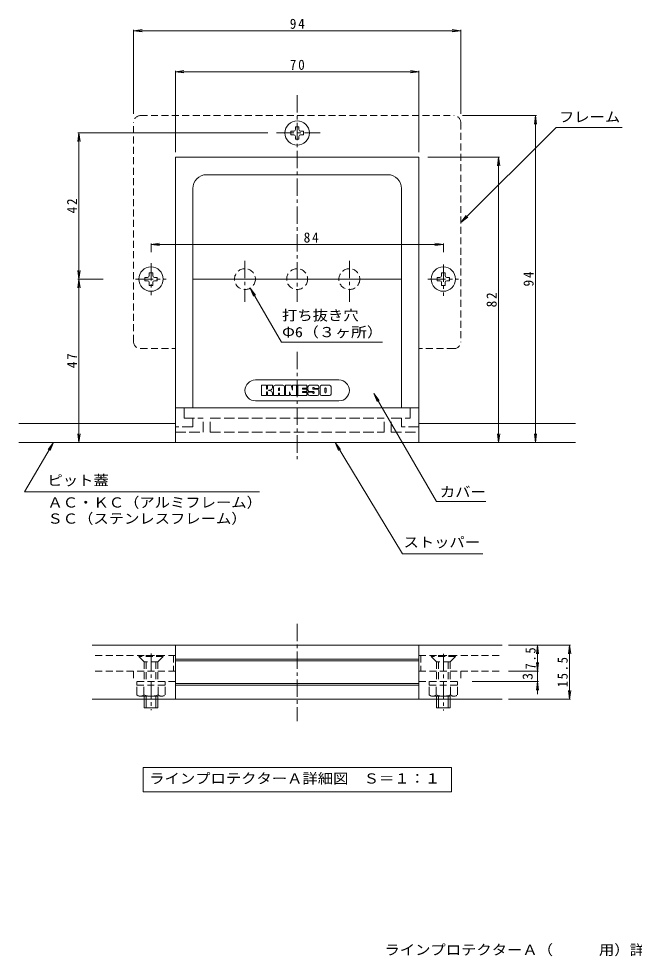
# Model space of a CAD drawing. Units: millimetres on the paper. Extents: x -175 to 179, y -135 to 135.
# Drawn here: x -175.1 to 1.8, y -134.8 to 134.7 of the extents above; entities that cross this region are included whole.
import ezdxf
from ezdxf.enums import TextEntityAlignment as Align

# ---------------------------------------------------------------- set-up
doc = ezdxf.new("R2010")
doc.units = ezdxf.units.MM
for name, pattern in [('CHAIN1', [8, 5, -1, 1, -1]), ('DASHED2', [3, 2, -1]), ('DASHED3', [4, 3, -1])]:
    doc.linetypes.add(name, pattern=pattern)
for name, color, linetype, lineweight in [('0-1_躯体', 2, 'Continuous', 9), ('0-2_仕上', 3, 'Continuous', 9), ('0-3_建具', 4, 'Continuous', 9), ('0-4_その他', 7, 'Continuous', 9), ('0-5_寸法', 7, 'Continuous', 9), ('0-6_ハッチ', 6, 'Continuous', 9), ('0-8', 7, 'DASHED2', 9), ('0-A', 2, 'Continuous', 9)]:
    doc.layers.add(name, color=color, linetype=linetype, lineweight=lineweight)
doc.layers.add('F-5_F-5ﾚｲﾔ', color=2, linetype='Continuous')
doc.styles.add('ＭＳ ゴシック', font='')
doc.styles.get('ＭＳ ゴシック').set_extended_font_data('MS Gothic')

msp = doc.modelspace()

# ---------------------------------------------------------------- linework, layer by layer
at = {"layer": '0-1_躯体'}
for p, q in [((-130.097, 22.834), (-60.097, 22.834)), ((-130.097, 12.834), (-60.097, 12.834)), ((-130.097, -45.383), (-130.097, -60.883)), ((-130.097, -49.383), (-60.097, -49.383)), ((-130.097, -49.883), (-60.097, -49.883)), ((-130.097, -56.383), (-60.097, -56.383)), ((-130.097, -56.883), (-60.097, -56.883)), ((-130.097, -60.883), (-60.097, -60.883))]:
    msp.add_line(p, q, dxfattribs=at)
at = {"layer": '0-1_躯体', "linetype": 'DASHED3'}
for p, q in [((-127.597, 19.834), (-122.097, 19.834)), ((-122.097, 15.834), (-122.097, 19.834)), ((-120.097, 15.834), (-120.097, 19.834)), ((-120.097, 19.834), (-70.097, 19.834)), ((-70.097, 15.834), (-70.097, 19.834)), ((-68.097, 15.834), (-68.097, 19.834)), ((-68.097, 19.834), (-62.597, 19.834)), ((-130.097, 15.834), (-122.097, 15.834)), ((-120.097, 15.834), (-70.097, 15.834)), ((-68.097, 15.834), (-60.097, 15.834))]:
    msp.add_line(p, q, dxfattribs=at)
at = {"layer": '0-1_躯体'}
msp.add_lwpolyline([(-130.097, -45.383), (-60.097, -45.383), (-60.097, -60.883)], dxfattribs=at)
at = {"layer": '0-2_仕上', "linetype": 'DASHED2'}
for p, q in [((-140.097, 106.834), (-50.097, 106.834)), ((-142.097, 41.834), (-142.097, 104.834)), ((-48.097, 104.834), (-48.097, 41.834)), ((-140.097, 39.834), (-130.097, 39.834)), ((-50.097, 39.834), (-60.097, 39.834)), ((-130.097, -52.883), (-142.097, -52.883)), ((-142.097, -52.883), (-142.097, -55.883)), ((-60.097, -52.883), (-48.097, -52.883)), ((-48.097, -52.883), (-48.097, -55.883)), ((-130.097, -55.883), (-142.097, -55.883)), ((-60.097, -55.883), (-48.097, -55.883))]:
    msp.add_line(p, q, dxfattribs=at)
at = {"layer": '0-2_仕上', "linetype": 'CHAIN1'}
for p, q in [((-101.023, 101.834), (-88.514, 101.834)), ((-137.097, 64.393), (-137.097, 55.175)), ((-53.097, 64.022), (-53.097, 55.054)), ((-141.509, 59.834), (-132.709, 59.834)), ((-57.509, 59.834), (-48.709, 59.834)), ((-137.097, -47.791), (-137.097, -64.11)), ((-53.097, -47.855), (-53.097, -64.222))]:
    msp.add_line(p, q, dxfattribs=at)
at = {"layer": '0-2_仕上'}
for p, q in [((-130.097, -45.383), (-154.012, -45.383)), ((-60.097, -45.383), (-36.182, -45.383)), ((-130.097, -60.883), (-154.012, -60.883)), ((-60.097, -60.883), (-36.182, -60.883))]:
    msp.add_line(p, q, dxfattribs=at)
at = {"layer": '0-2_仕上', "linetype": 'DASHED2'}
for centre, start, end in [((-140.097, 104.834), 90, 180), ((-50.097, 104.834), 0, 90), ((-140.097, 41.834), 180, 270), ((-50.097, 41.834), 270, 0)]:
    msp.add_arc(centre, 2, start, end, dxfattribs=at)
at = {"layer": '0-3_建具', "linetype": 'CHAIN1'}
for p, q in [((-95.097, 112.72), (-95.097, 53.258)), ((-110.097, 65.073), (-110.097, 53.258)), ((-80.097, 65.073), (-80.097, 53.258)), ((-95.097, 38.929), (-95.097, 8.072)), ((-95.097, -39.218), (-95.097, -67.28))]:
    msp.add_line(p, q, dxfattribs=at)
at = {"layer": '0-3_建具'}
for p, q in [((-130.097, 94.834), (-60.097, 94.834)), ((-130.097, 94.834), (-130.097, 12.834)), ((-60.097, 12.834), (-60.097, 94.834)), ((-69.097, 89.834), (-121.097, 89.834)), ((-125.097, 85.834), (-125.097, 22.834)), ((-65.097, 85.834), (-65.097, 22.834)), ((-125.097, 59.834), (-65.097, 59.834))]:
    msp.add_line(p, q, dxfattribs=at)
at = {"layer": '0-3_建具', "linetype": 'DASHED3'}
for p, q in [((-127.597, 22.834), (-127.597, 19.834)), ((-62.597, 19.834), (-62.597, 22.834)), ((-125.097, 19.834), (-125.097, 17.334)), ((-65.097, 19.834), (-65.097, 17.334)), ((-125.097, 17.334), (-130.097, 17.334)), ((-60.097, 17.334), (-65.097, 17.334))]:
    msp.add_line(p, q, dxfattribs=at)
at = {"layer": '0-3_建具', "linetype": 'DASHED2'}
for centre in [(-110.097, 59.834), (-95.097, 59.834), (-80.097, 59.834)]:
    msp.add_circle(centre, 3, dxfattribs=at)
at = {"layer": '0-3_建具'}
for centre, start, end in [((-121.097, 85.834), 90, 180), ((-69.097, 85.834), 0, 90)]:
    msp.add_arc(centre, 4, start, end, dxfattribs=at)
at = {"layer": '0-4_その他'}
for p, q in [((-142.097, 131.221), (-139.618, 131.548)), ((-142.097, 107.334), (-142.097, 131.521)), ((-142.097, 131.221), (-48.097, 131.221)), ((-142.097, 131.221), (-139.618, 130.895)), ((-48.097, 131.221), (-50.575, 131.548)), ((-48.097, 131.221), (-50.575, 130.895)), ((-48.097, 107.334), (-48.097, 131.521)), ((-130.097, 119.428), (-127.618, 119.754)), ((-130.097, 96.334), (-130.097, 119.727)), ((-130.097, 119.428), (-60.097, 119.428)), ((-130.097, 119.428), (-127.618, 119.101)), ((-60.097, 119.428), (-62.575, 119.754)), ((-60.097, 119.428), (-62.575, 119.101)), ((-60.097, 96.334), (-60.097, 119.727)), ((-47.597, 106.834), (-26.323, 106.834)), ((-26.623, 106.834), (-26.949, 104.355)), ((-26.623, 12.834), (-26.623, 106.834)), ((-26.623, 106.834), (-26.296, 104.355)), ((-20.719, 103.425), (-1.682, 103.425)), ((-157.823, 101.834), (-158.149, 99.355)), ((-103.523, 101.834), (-158.123, 101.834)), ((-157.823, 59.834), (-157.823, 101.834)), ((-157.823, 101.834), (-157.496, 99.355)), ((-57.597, 94.834), (-36.935, 94.834)), ((-37.235, 94.834), (-37.562, 92.355)), ((-37.235, 12.834), (-37.235, 94.834)), ((-37.235, 94.834), (-36.909, 92.355)), ((-48.041, 76.103), (-46.058, 77.625)), ((-137.097, 69.788), (-134.618, 70.114)), ((-137.097, 67.573), (-137.097, 70.088)), ((-53.097, 69.788), (-55.575, 70.114)), ((-53.097, 67.573), (-53.097, 70.088)), ((-137.097, 69.788), (-53.097, 69.788)), ((-137.097, 69.788), (-134.618, 69.461)), ((-53.097, 69.788), (-55.575, 69.461)), ((-157.823, 59.834), (-158.149, 62.312)), ((-157.823, 59.834), (-157.496, 62.312)), ((-157.823, 59.834), (-158.149, 57.355)), ((-150.832, 59.834), (-158.123, 59.834)), ((-157.823, 12.834), (-157.823, 59.834)), ((-157.823, 59.834), (-157.496, 57.355)), ((-73.023, 26.928), (-71.501, 24.945)), ((-73.023, 26.928), (-72.067, 24.619)), ((-55.103, -4.111), (-73.023, 26.928)), ((-157.823, 12.834), (-158.149, 15.312)), ((-157.823, 12.834), (-157.496, 15.312)), ((-37.235, 12.834), (-37.562, 15.312)), ((-37.235, 12.834), (-36.909, 15.312)), ((-26.623, 12.834), (-26.949, 15.312)), ((-26.623, 12.834), (-26.296, 15.312)), ((-173.425, -1.311), (-165.134, 12.834)), ((-165.134, 12.834), (-166.656, 10.85)), ((-165.134, 12.834), (-166.09, 10.524)), ((-155.323, 12.834), (-157.523, 12.834)), ((-84.173, 12.834), (-82.651, 10.85)), ((-84.173, 12.834), (-83.216, 10.524)), ((-64.853, -19.099), (-84.173, 12.834)), ((-34.735, 12.834), (-36.935, 12.834)), ((-24.123, 12.834), (-26.323, 12.834)), ((-173.425, -1.311), (-105.919, -1.311)), ((-55.103, -4.111), (-40.919, -4.111)), ((-64.853, -19.099), (-41.783, -19.099)), ((-34.412, -45.383), (-16.521, -45.383)), ((-26.05, -45.383), (-26.377, -47.861)), ((-26.05, -52.883), (-26.05, -45.383)), ((-26.05, -45.383), (-25.724, -47.861)), ((-16.821, -45.383), (-17.147, -47.861)), ((-16.821, -60.883), (-16.821, -45.383)), ((-16.821, -45.383), (-16.494, -47.861)), ((-26.05, -52.883), (-26.377, -50.404)), ((-26.05, -52.883), (-25.724, -50.404)), ((-34.412, -52.883), (-25.75, -52.883)), ((-26.05, -59.479), (-26.05, -52.883)), ((-44.809, -55.883), (-25.75, -55.883)), ((-26.05, -55.883), (-26.377, -58.361)), ((-26.05, -55.883), (-25.724, -58.361)), ((-16.821, -60.883), (-17.147, -58.404)), ((-16.821, -60.883), (-16.494, -58.404)), ((-34.412, -60.883), (-16.521, -60.883))]:
    msp.add_line(p, q, dxfattribs=at)
at = {"layer": '0-4_その他', "color": 6}
for p, q in [((-107.097, 30.834), (-83.097, 30.834)), ((-105.368, 29.301), (-105.368, 26.366)), ((-105.368, 29.301), (-103.955, 29.301)), ((-103.955, 29.301), (-103.955, 28.214)), ((-103.792, 28.214), (-103.955, 28.214)), ((-103.955, 26.366), (-103.955, 27.453)), ((-103.792, 27.453), (-103.955, 27.453)), ((-103.629, 29.301), (-102.216, 29.301)), ((-103.629, 28.377), (-103.629, 29.301)), ((-103.629, 27.29), (-103.629, 26.366)), ((-102.766, 27.946), (-103.276, 27.865)), ((-102.766, 27.721), (-103.276, 27.802)), ((-102.216, 28.59), (-102.216, 29.301)), ((-102.216, 27.077), (-102.216, 26.366)), ((-101.89, 28.866), (-101.89, 26.366)), ((-99.173, 29.301), (-101.455, 29.301)), ((-100.477, 28.377), (-100.477, 27.834)), ((-100.477, 27.834), (-100.151, 27.834)), ((-100.477, 27.073), (-100.477, 26.366)), ((-100.151, 28.377), (-100.151, 27.834)), ((-98.738, 28.866), (-98.738, 26.366)), ((-98.412, 29.301), (-98.412, 26.366)), ((-98.412, 29.301), (-96.836, 29.301)), ((-97.27, 27.426), (-97.27, 26.366)), ((-96.944, 26.366), (-97.27, 27.426)), ((-96.836, 29.301), (-96.401, 27.888)), ((-96.401, 29.301), (-96.401, 27.888)), ((-96.401, 29.301), (-95.26, 29.301)), ((-95.26, 29.301), (-95.26, 26.366)), ((-94.934, 29.301), (-94.934, 26.366)), ((-94.934, 29.301), (-92.325, 29.301)), ((-93.575, 28.459), (-93.575, 28.187)), ((-93.575, 28.459), (-92.325, 28.459)), ((-93.575, 28.187), (-92.325, 28.187)), ((-93.575, 27.48), (-92.325, 27.48)), ((-92.325, 29.301), (-92.325, 28.459)), ((-92.325, 28.187), (-92.325, 27.48)), ((-92.325, 27.209), (-92.325, 26.366)), ((-91.999, 27.942), (-91.999, 28.866)), ((-91.999, 27.29), (-90.586, 27.29)), ((-91.999, 26.801), (-91.999, 27.29)), ((-91.564, 29.301), (-89.281, 29.301)), ((-90.423, 27.508), (-91.564, 27.508)), ((-90.586, 28.323), (-90.586, 28.54)), ((-90.586, 27.29), (-90.586, 27.127)), ((-90.423, 28.16), (-89.281, 28.16)), ((-90.259, 28.54), (-90.259, 28.377)), ((-90.259, 28.377), (-88.846, 28.377)), ((-90.259, 27.344), (-90.259, 27.127)), ((-88.846, 28.377), (-88.846, 28.866)), ((-88.846, 27.725), (-88.846, 26.801)), ((-88.52, 26.801), (-88.52, 28.866)), ((-88.086, 29.301), (-85.803, 29.301)), ((-87.107, 28.377), (-87.107, 27.29)), ((-86.781, 28.377), (-86.781, 27.29)), ((-85.368, 28.866), (-85.368, 26.801)), ((-107.097, 24.834), (-83.097, 24.834)), ((-105.368, 26.366), (-103.955, 26.366)), ((-103.629, 26.366), (-102.216, 26.366)), ((-101.89, 26.366), (-100.477, 26.366)), ((-100.151, 26.366), (-98.738, 26.366)), ((-98.412, 26.366), (-97.27, 26.366)), ((-96.944, 26.366), (-95.26, 26.366)), ((-94.934, 26.366), (-92.325, 26.366)), ((-91.564, 26.366), (-89.281, 26.366)), ((-88.086, 26.366), (-85.803, 26.366))]:
    msp.add_line(p, q, dxfattribs=at)
at = {"layer": '0-4_その他'}
msp.add_lwpolyline([(-20.719, 103.425), (-48.041, 76.103), (-46.519, 78.086)], dxfattribs=at)
at = {"layer": '0-4_その他', "color": 6}
for points in [[(-100.477, 27.073), (-100.151, 27.073), (-100.151, 26.366)], [(-93.575, 27.48), (-93.575, 27.209), (-92.325, 27.209)]]:
    msp.add_lwpolyline(points, dxfattribs=at)
for centre, radius, start, end in [((-107.097, 27.834), 3, 90, 270), ((-83.097, 27.834), 3, 270, 90), ((-103.792, 28.377), 0.163, 270, 0), ((-103.792, 27.29), 0.163, 0, 90), ((-103.271, 27.834), 0.0318, 99.00056, 260.99944), ((-102.868, 28.59), 0.652, 279.00006, 0), ((-102.868, 27.077), 0.652, 0, 80.99994), ((-101.455, 28.866), 0.435, 90, 180), ((-100.314, 28.377), 0.163, 0, 180), ((-99.173, 28.866), 0.435, 0, 90), ((-91.564, 28.866), 0.435, 90, 180), ((-91.564, 27.942), 0.435, 180, 270), ((-90.423, 28.54), 0.163, 0, 180), ((-90.423, 28.323), 0.163, 180, 270), ((-90.423, 27.127), 0.163, 180, 0), ((-90.423, 27.344), 0.163, 0, 90), ((-89.281, 28.866), 0.435, 0, 90), ((-89.281, 27.725), 0.435, 0, 90), ((-88.086, 28.866), 0.435, 90, 180), ((-86.944, 28.377), 0.163, 0, 180), ((-86.944, 27.29), 0.163, 180, 0), ((-85.803, 28.866), 0.435, 0, 90), ((-91.564, 26.801), 0.435, 180, 270), ((-89.281, 26.801), 0.435, 270, 0), ((-88.086, 26.801), 0.435, 180, 270), ((-85.803, 26.801), 0.435, 270, 0)]:
    msp.add_arc(centre, radius, start, end, dxfattribs=at)
at = {"layer": '0-5_寸法'}
for p, q in [((-108.597, 57.236), (-99.63, 41.705)), ((-108.597, 57.236), (-107.64, 54.926)), ((-108.597, 57.236), (-107.075, 55.252)), ((-99.63, 41.705), (-70.533, 41.705)), ((-139.397, -80.555), (-50.797, -80.555)), ((-139.397, -80.555), (-139.397, -87.555)), ((-50.797, -80.555), (-50.797, -87.555)), ((-139.397, -87.555), (-50.797, -87.555))]:
    msp.add_line(p, q, dxfattribs=at)
at = {"layer": '0-6_ハッチ'}
for p, q in [((-175.097, 18.334), (-130.097, 18.334)), ((-60.097, 18.334), (-15.097, 18.334)), ((-175.097, 12.834), (-130.097, 12.834)), ((-60.097, 12.834), (-15.097, 12.834))]:
    msp.add_line(p, q, dxfattribs=at)
at = {"layer": '0-8'}
for p, q in [((-130.097, -48.383), (-154.012, -48.383)), ((-130.597, -48.383), (-130.597, -52.883)), ((-60.097, -48.383), (-36.182, -48.383)), ((-59.597, -48.383), (-59.597, -52.883)), ((-142.097, -52.883), (-154.012, -52.883)), ((-48.097, -52.883), (-36.182, -52.883))]:
    msp.add_line(p, q, dxfattribs=at)
at = {"layer": '0-A'}
for p, q in [((-95.597, 103.634), (-94.597, 103.634)), ((-95.597, 102.834), (-95.597, 103.634)), ((-94.597, 102.834), (-94.597, 103.634)), ((-96.897, 102.334), (-96.897, 101.334)), ((-96.097, 102.334), (-96.897, 102.334)), ((-96.097, 101.334), (-96.897, 101.334)), ((-95.597, 100.834), (-95.597, 100.034)), ((-95.597, 100.034), (-94.597, 100.034)), ((-94.597, 100.834), (-94.597, 100.034)), ((-94.097, 102.334), (-93.297, 102.334)), ((-94.097, 101.334), (-93.297, 101.334)), ((-93.297, 102.334), (-93.297, 101.334)), ((-138.897, 60.334), (-138.897, 59.334)), ((-138.097, 60.334), (-138.897, 60.334)), ((-138.097, 59.334), (-138.897, 59.334)), ((-137.597, 61.634), (-136.597, 61.634)), ((-137.597, 60.834), (-137.597, 61.634)), ((-136.597, 60.834), (-136.597, 61.634)), ((-136.097, 60.334), (-135.297, 60.334)), ((-136.097, 59.334), (-135.297, 59.334)), ((-135.297, 60.334), (-135.297, 59.334)), ((-54.897, 60.334), (-54.897, 59.334)), ((-54.097, 60.334), (-54.897, 60.334)), ((-54.097, 59.334), (-54.897, 59.334)), ((-53.597, 61.634), (-52.597, 61.634)), ((-53.597, 60.834), (-53.597, 61.634)), ((-52.597, 60.834), (-52.597, 61.634)), ((-52.097, 60.334), (-51.297, 60.334)), ((-52.097, 59.334), (-51.297, 59.334)), ((-51.297, 60.334), (-51.297, 59.334)), ((-137.597, 58.834), (-137.597, 58.034)), ((-137.597, 58.034), (-136.597, 58.034)), ((-136.597, 58.834), (-136.597, 58.034)), ((-53.597, 58.834), (-53.597, 58.034)), ((-53.597, 58.034), (-52.597, 58.034)), ((-52.597, 58.834), (-52.597, 58.034)), ((-139.097, -60.883), (-139.097, -63.383)), ((-138.497, -60.883), (-138.497, -63.383)), ((-135.697, -60.883), (-135.697, -63.383)), ((-135.097, -60.883), (-135.097, -63.383)), ((-55.097, -60.883), (-55.097, -63.383)), ((-54.497, -60.883), (-54.497, -63.383)), ((-51.697, -60.883), (-51.697, -63.383)), ((-51.097, -60.883), (-51.097, -63.383)), ((-135.097, -63.383), (-139.097, -63.383)), ((-51.097, -63.383), (-55.097, -63.383))]:
    msp.add_line(p, q, dxfattribs=at)
at = {"layer": '0-A', "linetype": 'DASHED2'}
for p, q in [((-140.597, -48.383), (-140.597, -48.683)), ((-133.597, -48.383), (-140.597, -48.383)), ((-133.597, -48.383), (-133.597, -48.683)), ((-56.597, -48.383), (-56.597, -48.683)), ((-49.597, -48.383), (-56.597, -48.383)), ((-49.597, -48.383), (-49.597, -48.683)), ((-139.097, -50.183), (-140.597, -48.683)), ((-133.597, -48.683), (-140.597, -48.683)), ((-135.097, -50.183), (-139.097, -50.183)), ((-139.097, -50.183), (-139.097, -55.883)), ((-138.497, -50.183), (-138.497, -55.883)), ((-135.697, -50.183), (-135.697, -55.883)), ((-135.097, -50.183), (-133.597, -48.683)), ((-135.097, -50.183), (-135.097, -55.883)), ((-55.097, -50.183), (-56.597, -48.683)), ((-49.597, -48.683), (-56.597, -48.683)), ((-51.097, -50.183), (-55.097, -50.183)), ((-55.097, -50.183), (-55.097, -55.883)), ((-54.497, -50.183), (-54.497, -55.883)), ((-51.697, -50.183), (-51.697, -55.883)), ((-51.097, -50.183), (-49.597, -48.683)), ((-51.097, -50.183), (-51.097, -55.883)), ((-141.147, -56.883), (-141.147, -55.883)), ((-133.047, -56.883), (-133.047, -55.883)), ((-57.147, -56.883), (-57.147, -55.883)), ((-49.047, -56.883), (-49.047, -55.883)), ((-141.147, -56.883), (-133.047, -56.883)), ((-141.147, -59.383), (-141.147, -56.883)), ((-139.126, -59.383), (-139.126, -56.883)), ((-135.067, -59.383), (-135.067, -56.883)), ((-133.047, -59.383), (-133.047, -56.883)), ((-57.147, -56.883), (-49.047, -56.883)), ((-57.147, -59.383), (-57.147, -56.883)), ((-55.126, -59.383), (-55.126, -56.883)), ((-51.067, -59.383), (-51.067, -56.883)), ((-49.047, -59.383), (-49.047, -56.883)), ((-141.147, -59.708), (-141.147, -59.383)), ((-140.136, -60.083), (-134.057, -60.083)), ((-139.126, -59.708), (-139.126, -59.383)), ((-139.097, -60.083), (-139.097, -60.883)), ((-138.497, -60.083), (-138.497, -60.883)), ((-135.697, -60.083), (-135.697, -60.883)), ((-135.097, -60.083), (-135.097, -60.883)), ((-135.067, -59.708), (-135.067, -59.383)), ((-133.047, -59.708), (-133.047, -59.383)), ((-57.147, -59.708), (-57.147, -59.383)), ((-56.136, -60.083), (-50.057, -60.083)), ((-55.126, -59.708), (-55.126, -59.383)), ((-55.097, -60.083), (-55.097, -60.883)), ((-54.497, -60.083), (-54.497, -60.883)), ((-51.697, -60.083), (-51.697, -60.883)), ((-51.097, -60.083), (-51.097, -60.883)), ((-51.067, -59.708), (-51.067, -59.383)), ((-49.047, -59.708), (-49.047, -59.383))]:
    msp.add_line(p, q, dxfattribs=at)
at = {"layer": '0-A'}
for centre in [(-95.097, 101.834), (-137.097, 59.834), (-53.097, 59.834)]:
    msp.add_circle(centre, 3.5, dxfattribs=at)
for centre, start, end in [((-96.097, 102.834), 270, 0), ((-94.097, 102.834), 180, 270), ((-96.097, 100.834), 0, 90), ((-94.097, 100.834), 90, 180), ((-138.097, 60.834), 270, 0), ((-138.097, 58.834), 0, 90), ((-136.097, 60.834), 180, 270), ((-136.097, 58.834), 90, 180), ((-54.097, 60.834), 270, 0), ((-54.097, 58.834), 0, 90), ((-52.097, 60.834), 180, 270), ((-52.097, 58.834), 90, 180)]:
    msp.add_arc(centre, 0.5, start, end, dxfattribs=at)
at = {"layer": '0-A', "linetype": 'DASHED2'}
for centre, radius, start, end in [((-140.136, -58.535), 1.548, 229.24547, 310.75471), ((-137.097, -54.409), 5.674, 249.04448, 290.95552), ((-134.057, -58.535), 1.548, 229.24486, 310.75514), ((-56.136, -58.535), 1.548, 229.24547, 310.75471), ((-53.097, -54.409), 5.674, 249.04448, 290.95552), ((-50.057, -58.535), 1.548, 229.24486, 310.75514)]:
    msp.add_arc(centre, radius, start, end, dxfattribs=at)

# ---------------------------------------------------------------- texts
at = {"layer": '0-4_その他', "color": 2, "style": 'ＭＳ ゴシック', "width": 1.1}
for s, p in [('フレーム', (-19.876, 104.089)), ('ピット蓋', (-166.842, -0.36)), ('カバー', (-54.094, -3.671)), ('ＡＣ・ＫＣ（アルミフレーム）', (-166.842, -6.718)), ('ＳＣ（ステンレスフレーム）', (-166.842, -11.354)), ('ストッパー', (-64.545, -18.14))]:
    msp.add_text(s, height=2.933, dxfattribs=at).set_placement(p, align=Align.BOTTOM_LEFT)
at = {"layer": '0-4_その他', "color": 2, "style": 'ＭＳ ゴシック'}
msp.add_text('3', height=2.933, rotation=90, dxfattribs=at).set_placement((-26.55, -55.383), align=Align.BOTTOM_LEFT)
at = {"layer": '0-4_その他', "color": 2, "char_height": 2.933, "attachment_point": 7, "style": 'ＭＳ ゴシック'}
for s, insert in [('\\T1.27;\\W0.95;94', (-97.222, 131.721)), ('\\T1.27;\\W0.95;70', (-97.222, 119.928)), ('\\T1.27;\\W0.95;84', (-93.227, 70.288))]:
    msp.add_mtext(s, dxfattribs=dict(at, insert=insert))
at = {"layer": '0-4_その他', "color": 2, "char_height": 2.933, "attachment_point": 7, "rotation": 90, "style": 'ＭＳ ゴシック'}
for s, insert in [('\\T1.27;\\W0.95;42', (-158.323, 78.709)), ('\\T1.27;\\W0.95;94', (-27.123, 57.709)), ('\\T1.27;\\W0.95;82', (-37.735, 51.709)), ('\\T1.27;\\W0.95;47', (-158.323, 34.209)), ('\\T1.27;\\W0.9;7.5', (-26.55, -52.383)), ('\\T1.28;\\W0.9;15.5', (-17.321, -57.508))]:
    msp.add_mtext(s, dxfattribs=dict(at, insert=insert))
at = {"layer": '0-5_寸法', "color": 2, "style": 'ＭＳ ゴシック'}
for s, width, p in [('打ち抜き穴', 1.1, (-99.44, 47.064)), ('Φ6（３ヶ所）', 1.15, (-99.44, 42.256)), ('ラインプロテクターＡ詳細図\u3000Ｓ＝１：１', 1.1, (-137.597, -86.055))]:
    msp.add_text(s, height=2.933, dxfattribs=dict(at, width=width)).set_placement(p, align=Align.BOTTOM_LEFT)
at = {"layer": 'F-5_F-5ﾚｲﾔ', "style": 'ＭＳ ゴシック', "width": 1.1}
msp.add_text('ラインプロテクターＡ（\u3000\u3000\u3000用）詳細図', height=2.933, dxfattribs=at).set_placement((-70, -135.311), align=Align.BOTTOM_LEFT)

doc.saveas('drawing.dxf')
